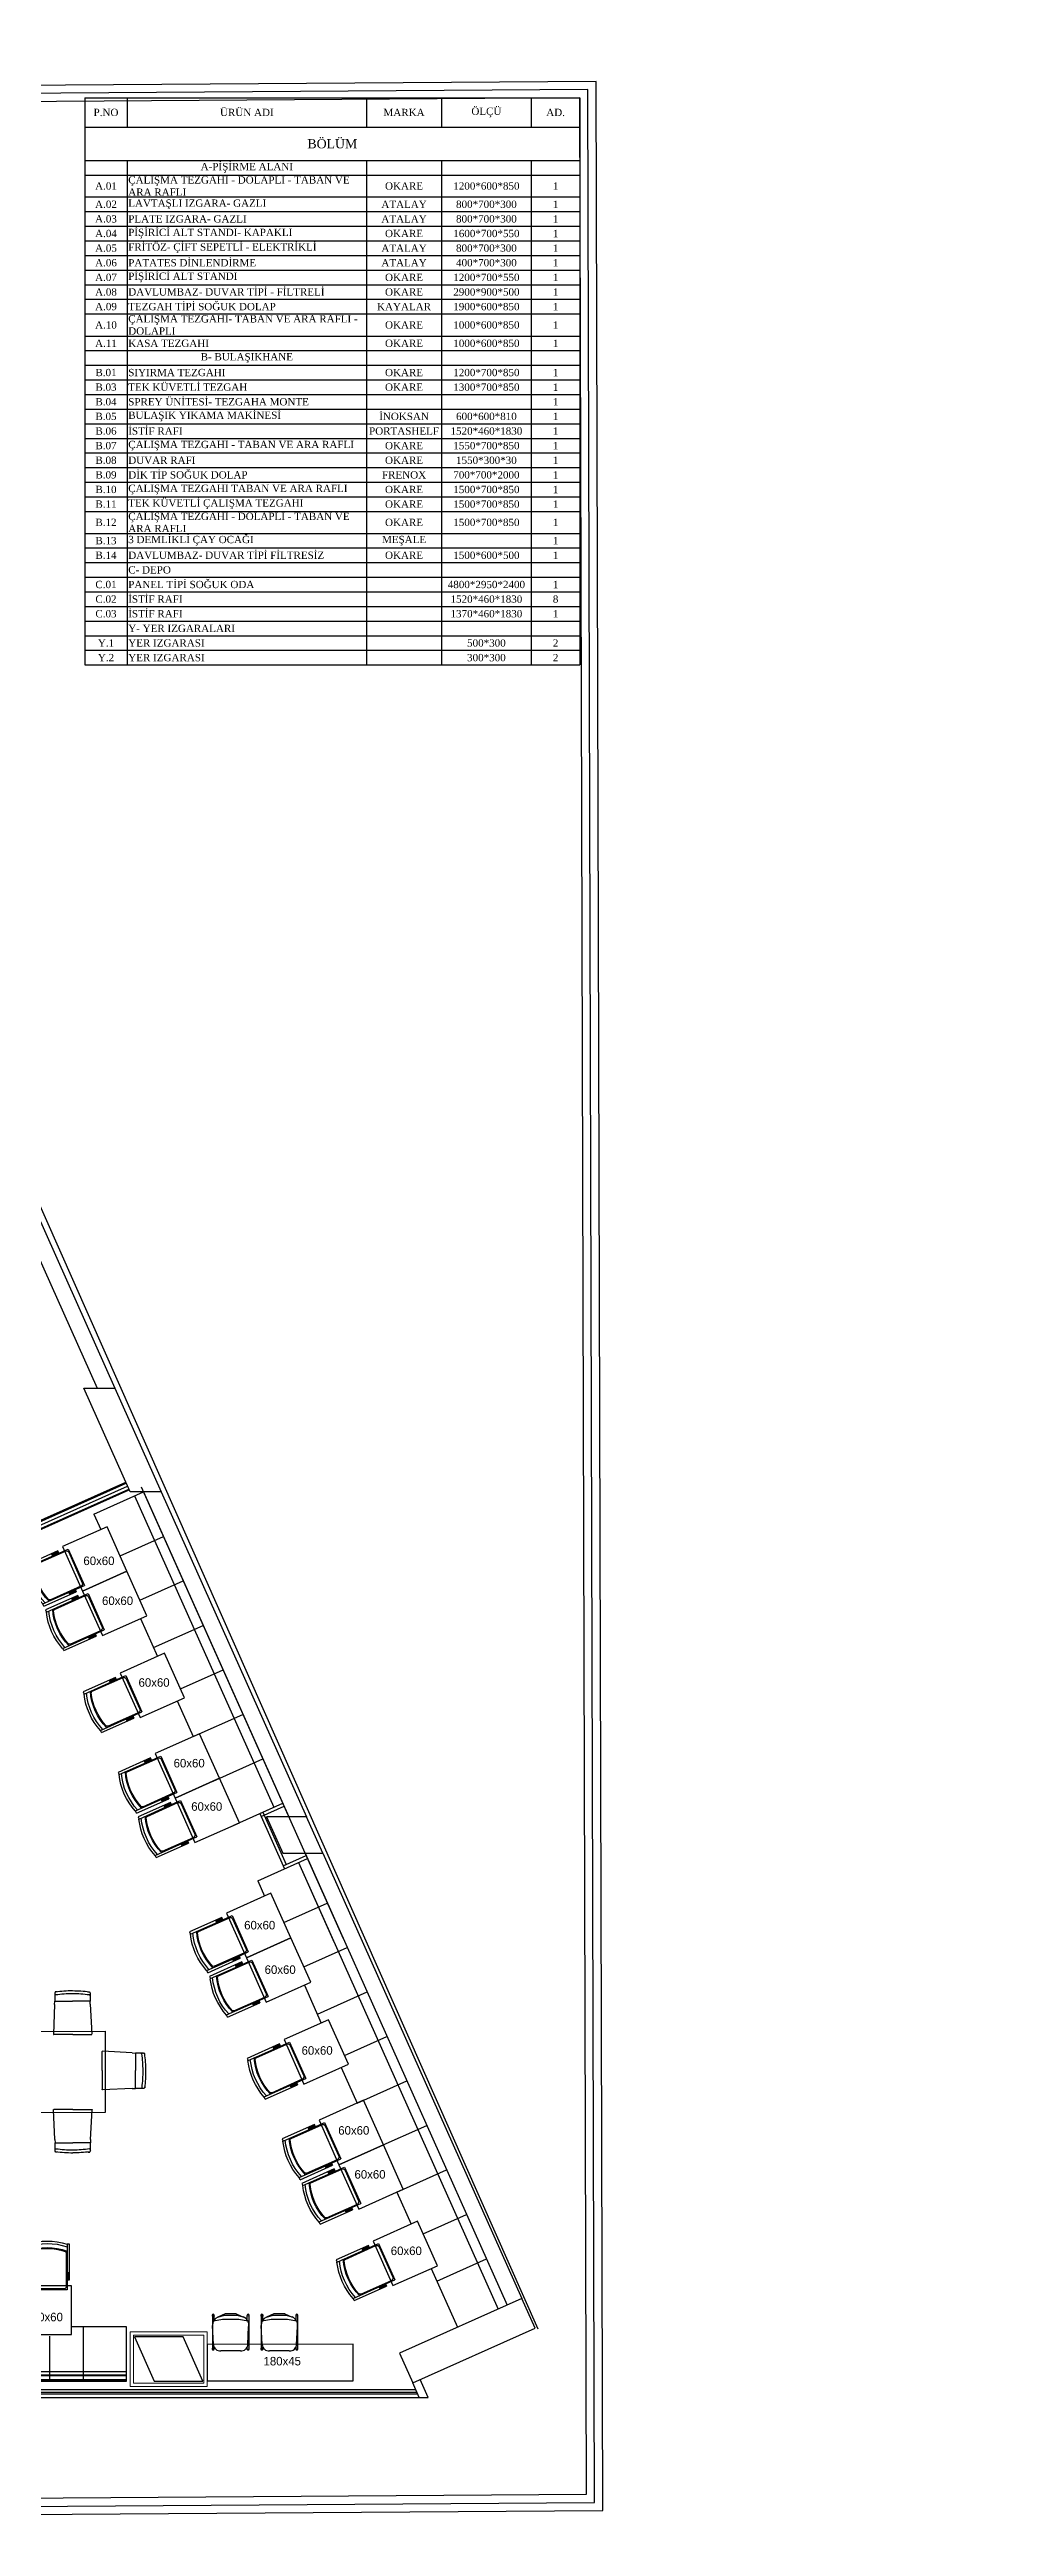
# Model space of a CAD drawing. Header units: millimetres. Extents: x -718 to 7948, y 6082 to 9415.
# Drawn here: x 6789 to 7948, y 6365 to 9415 of the extents above; entities that cross this region are included whole.
import ezdxf

# ---------------------------------------------------------------- set-up
doc = ezdxf.new("R2010")
doc.units = ezdxf.units.MM
for name, color, linetype in [('-DWG_ANA', 7, 'Continuous'), ('DUVAR', 6, 'Continuous'), ('GÖRÜNÜŞ', 253, 'Continuous'), ('kolon', 4, 'Continuous'), ('PENCERE', 1, 'Continuous'), ('ZZCAD_3D_FIG', 7, 'Continuous')]:
    doc.layers.add(name, color=color, linetype=linetype)
doc.layers.add('BYT_ALÇIPAN', color=20, linetype='Continuous', lineweight=13)
doc.layers.add('m_profil', color=145, linetype='Continuous', lineweight=15)
doc.layers.add('TEFRIS', color=7, linetype='Continuous', true_color=0xa77f65)
doc.styles.add('Halil 1', font='times.ttf', dxfattribs={"height": 12})
doc.styles.add('HAYAL KAHVESİ', font='GOTHIC.TTF')

# ---------------------------------------------------------------- blocks, each defined once
blk = doc.blocks.new('sandalye kolcakli')
at = {"layer": 'TEFRIS', "color": 146, "true_color": 0x105689}
for p, q in [((-27.5, 12.4), (-27.5, 56)), ((-27.5, 56), (-24.5, 56)), ((-24.5, 56), (-24.5, 18.3)), ((27.5, 56), (24.5, 56)), ((24.5, 56), (24.5, 18.3)), ((27.5, 56), (27.5, 12.4)), ((-27.5, 21.1), (-24.5, 21.1)), ((-27.5, 20.1), (-24.5, 20.1)), ((-27.5, 18.8), (-24.5, 18.8)), ((-27.5, 17.9), (-24.5, 17.9)), ((-27.5, 17.6), (-24.5, 17.6)), ((-27.5, 17.1), (-24.5, 17.1)), ((-27.5, 16.1), (-24.5, 16.1)), ((-27.5, 14.9), (-24.5, 14.9)), ((-27.5, 14), (-24.5, 14)), ((-27.5, 13.6), (-24.5, 13.6)), ((-27.5, 13.3), (-24.5, 13.3)), ((-27.5, 13), (-24.5, 13)), ((-27.5, 12.8), (-24.5, 12.8)), ((-24.5, 12.4), (-27.5, 12.4)), ((27.5, 21.1), (24.5, 21.1)), ((27.5, 20.1), (24.5, 20.1)), ((27.5, 18.8), (24.5, 18.8)), ((27.5, 17.9), (24.5, 17.9)), ((27.5, 17.6), (24.5, 17.6)), ((27.5, 17.1), (24.5, 17.1)), ((27.5, 16.1), (24.5, 16.1)), ((27.5, 14.9), (24.5, 14.9)), ((27.5, 14), (24.5, 14)), ((27.5, 13.6), (24.5, 13.6)), ((27.5, 13.3), (24.5, 13.3)), ((27.5, 13), (24.5, 13)), ((27.5, 12.8), (24.5, 12.8)), ((24.5, 12.4), (27.5, 12.4))]:
    blk.add_line(p, q, dxfattribs=at)
at = {"layer": 'TEFRIS', "color": 251}
for p, q in [((-23.5, 45.6), (-23.5, 4)), ((23.5, 45.6), (23.5, 4)), ((-20.5, 1), (20.5, 1))]:
    blk.add_line(p, q, dxfattribs=at)
at = {"layer": 'TEFRIS'}
for p, q in [((-24.5, 18.3), (-24.5, 0)), ((-24.5, 0), (24.5, 0)), ((24.5, 18.3), (24.5, 0))]:
    blk.add_line(p, q, dxfattribs=at)
at = {"layer": 'TEFRIS', "color": 146, "true_color": 0x105689}
for radius, start, end in [(79.2, 71.9699, 108.0301), (76.2, 71.2337, 108.7663), (71.2, 69.86, 110.14)]:
    blk.add_arc((0, -19.2), radius, start, end, dxfattribs=at)
at = {"layer": 'TEFRIS', "color": 251}
for centre, radius, start, end in [((-21.7, 45.6), 1.8, 108.5092, 180), ((0, -19.2), 70.2, 71.4908, 108.5092), ((21.7, 45.6), 1.8, 0, 71.4908), ((-20.5, 4), 3, 180, 270), ((20.5, 4), 3, 270, 0)]:
    blk.add_arc(centre, radius, start, end, dxfattribs=at)
blk = doc.blocks.new('sedia-09')
for p, q in [((1, 31.8, 78.4), (5, 41.2, 31.7)), ((1, 31.8), (1, 18.1)), ((47.6, 37.6), (47.6, 12.4)), ((1, 18.1, 78.4), (5, 8.7, 30.1)), ((39.8, 3.3, 41.8), (15.7, 2.1, 30.1))]:
    blk.add_line(p, q)
for points in [[(5, 8.7), (2.6, 17), (2.6, 33), (4.9, 41)], [(3, 48.1), (45.2, 48.1)], [(9.1, 46.1), (3, 46.1)], [(10.1, 46.7), (7.9, 35.3), (7.9, 14.7), (10.1, 3.3)], [(39.8, 46.7), (17, 47.8)], [(45.2, 46.1), (42.8, 46.1)], [(9.1, 3.9), (3, 3.9)], [(3, 1.9), (45.2, 1.9)], [(45.2, 3.9), (42.8, 3.9)]]:
    blk.add_lwpolyline(points)
for centre, radius, start, end in [((3, 47.1), 1.5, 41.8103, 318.1354), ((3, 47.1), 1, 90, 270), ((15.3, 36.7), 11.3, 81.0379, 157.7477), ((39.8, 38.8), 7.95, 351.3205, 89.8959), ((45.2, 47.1), 1.5, 221.8103, 138.1354), ((45.2, 47.1), 1, 270, 90), ((3, 2.9), 1.5, 41.8646, 318.1897), ((3, 2.9), 1, 90, 270), ((15.1, 13.1), 11, 203.2604, 272.8233), ((39.8, 11.2), 7.95, 270.1041, 8.6795), ((45.2, 2.9), 1.5, 221.8646, 138.1897), ((45.2, 2.9), 1, 270, 90)]:
    blk.add_arc(centre, radius, start, end)
blk = doc.blocks.new('MONTE CRİSTO S0 A0')
for p, q in [((-45.9, 37, -0.3), (-47.4, 0.4)), ((-45.9, 37, -0.3), (-45.6, 40.9, -0.3)), ((-45.6, 51, -0.3), (-45.6, 41, -0.3)), ((-45.6, 40.9, -0.3), (-23.6, 40.9)), ((-42.9, 52.4, -0.3), (-45.1, 52.4, -0.3)), ((-45.1, 52.4, -0.3), (-45.1, 51.9, -0.3)), ((-42.8, 52.2, -0.3), (-42.9, 52.4, -0.3)), ((-2.1, 40.9, -0.3), (-23.6, 40.9)), ((-4.8, 52.2, -0.3), (-4.8, 52.4, -0.3)), ((-4.8, 52.4, -0.3), (-2.6, 52.4, -0.3)), ((-2.8, 51.9, -0.3), (-2.6, 51.9, -0.3)), ((-2.6, 52.4, -0.3), (-2.6, 51.9, -0.3)), ((-2.1, 51, -0.3), (-2.1, 41, -0.3)), ((-1.8, 37, -0.3), (-2.1, 40.9, -0.3)), ((-1.8, 37, -0.3), (0.1, 0.4)), ((-23.6, -0.2), (-46.9, -0.2)), ((-46.9, -0.2), (-46.8, -0.2)), ((-46.7, -0.2), (-46.7, -0.2)), ((-23.6, -0.2), (-0.4, -0.2)), ((-0.6, -0.2), (-0.6, -0.2)), ((-0.4, -0.2), (-0.4, -0.2))]:
    blk.add_line(p, q)
at = {"ltscale": 20}
for centre, radius, start, end in [((-44.6, 51, -0.3), 1, 97.0396, 180), ((-44.6, 49.5, -0.3), 1, 180, 276.9821), ((-23.6, -100.4, -0.3), 153.9, 90.0009, 97.8797), ((-23.2, -106.4, -0.3), 156.4, 90.1608, 97.8251), ((-23.6, -94.1, -0.3), 147.5, 81.9515, 89.9988), ((-24, -99.9, -0.3), 149.8, 82.0053, 89.8355), ((-3.1, 49.5, -0.3), 1, 263.0179, 0), ((-3.1, 51, -0.3), 1, 0, 82.9604)]:
    blk.add_arc(centre, radius, start, end, dxfattribs=at)
for centre, start, end in [((-46.1, 41, -0.3), 355.2357, 0), ((-1.6, 41, -0.3), 180, 184.7643), ((-46.9, 0.3), 176.2987, 270), ((-0.4, 0.3), 270, 3.7013)]:
    blk.add_arc(centre, 0.5, start, end)
blk = doc.blocks.new('*T87')
at = {"color": 0, "linetype": 'ByBlock', "lineweight": -2, "transparency": 16777216}
for p, q in [((0, 0), (609.5, 0)), ((0, 0), (0, -698.4)), ((51.9, 0), (51.9, -36.1)), ((346.8, 0), (346.8, -36.1)), ((439.1, 0), (439.1, -36.1)), ((549.7, 0), (549.7, -36.1)), ((609.5, 0), (609.5, -698.4)), ((0, -36.1), (609.5, -36.1)), ((0, -77.2), (609.5, -77.2)), ((51.9, -77.2), (51.9, -698.4)), ((346.8, -77.2), (346.8, -698.4)), ((439.1, -77.2), (439.1, -698.4)), ((549.7, -77.2), (549.7, -698.4)), ((0, -95.2), (609.5, -95.2)), ((0, -122.2), (609.5, -122.2)), ((0, -140.2), (609.5, -140.2)), ((0, -158.2), (609.5, -158.2)), ((0, -176.2), (609.5, -176.2)), ((0, -194.2), (609.5, -194.2)), ((0, -212.2), (609.5, -212.2)), ((0, -230.2), (609.5, -230.2)), ((0, -248.2), (609.5, -248.2)), ((0, -266.2), (609.5, -266.2)), ((0, -293.4), (609.5, -293.4)), ((0, -311.4), (609.5, -311.4)), ((0, -329.4), (609.5, -329.4)), ((0, -347.4), (609.5, -347.4)), ((0, -365.4), (609.5, -365.4)), ((0, -383.4), (609.5, -383.4)), ((0, -401.4), (609.5, -401.4)), ((0, -419.4), (609.5, -419.4)), ((0, -437.4), (609.5, -437.4)), ((0, -455.4), (609.5, -455.4)), ((0, -473.4), (609.5, -473.4)), ((0, -491.4), (609.5, -491.4)), ((0, -509.4), (609.5, -509.4)), ((0, -536.4), (609.5, -536.4)), ((0, -554.4), (609.5, -554.4)), ((0, -572.4), (609.5, -572.4)), ((0, -590.4), (609.5, -590.4)), ((0, -608.4), (609.5, -608.4)), ((0, -626.4), (609.5, -626.4)), ((0, -644.4), (609.5, -644.4)), ((0, -662.4), (609.5, -662.4)), ((0, -680.4), (609.5, -680.4)), ((0, -698.4), (609.5, -698.4))]:
    blk.add_line(p, q, dxfattribs=at)
at = {"color": 0, "transparency": 16777216, "char_height": 9, "style": 'Halil 1'}
for s, insert, width, attachment_point in [('P.NO', (26, -18.1), 29.443, 5), ('ÜRÜN ADI', (199.4, -18.1), 272.357, 5), ('MARKA', (393, -18.1), 69.842, 5), ('ÖLÇÜ', (494.4, -18.1), 88.105, 5), ('AD.', (579.6, -18.1), 37.225, 5), ('{\\H1.25x;BÖLÜM}', (304.7, -56.7), 586.972, 5), ('A-PİŞİRME ALANI', (199.4, -86.2), 291.857, 5), ('A.01', (26, -108.7), 48.943, 5), ('ÇALIŞMA TEZGAHI - DOLAPLI - TABAN VE ARA RAFLI', (53.4, -108.7), 291.857, 4), ('OKARE', (393, -108.7), 89.342, 5), ('1200*600*850', (494.4, -108.7), 107.605, 5), ('1', (579.6, -108.7), 56.725, 5), ('A.02', (26, -131.2), 48.943, 5), ('A.03', (26, -149.2), 48.943, 5), ('LAVTAŞLI IZGARA- GAZLI', (53.4, -131.2), 291.857, 4), ('PLATE IZGARA- GAZLI', (53.4, -149.2), 291.857, 4), ('ATALAY', (393, -131.2), 89.342, 5), ('ATALAY', (393, -149.2), 89.342, 5), ('800*700*300', (494.4, -131.2), 107.605, 5), ('800*700*300', (494.4, -149.2), 107.605, 5), ('1', (579.6, -131.2), 56.725, 5), ('1', (579.6, -149.2), 56.725, 5), ('A.04', (26, -167.2), 48.943, 5), ('A.05', (26, -185.2), 48.943, 5), ('PİŞİRİCİ ALT STANDI- KAPAKLI', (53.4, -167.2), 291.857, 4), ('FRİTÖZ- ÇİFT SEPETLİ - ELEKTRİKLİ', (53.4, -185.2), 291.857, 4), ('ATALAY', (393, -185.2), 89.342, 5), ('OKARE', (393, -167.2), 89.342, 5), ('1600*700*550', (494.4, -167.2), 107.605, 5), ('800*700*300', (494.4, -185.2), 107.605, 5), ('1', (579.6, -167.2), 56.725, 5), ('1', (579.6, -185.2), 56.725, 5), ('A.06', (26, -203.2), 48.943, 5), ('PATATES DİNLENDİRME ', (53.4, -203.2), 291.857, 4), ('PİŞİRİCİ ALT STANDI ', (53.4, -221.2), 291.857, 4), ('ATALAY', (393, -203.2), 89.342, 5), ('400*700*300', (494.4, -203.2), 107.605, 5), ('1', (579.6, -203.2), 56.725, 5), ('A.07', (26, -221.2), 48.943, 5), ('A.08', (26, -239.2), 48.943, 5), ('DAVLUMBAZ- DUVAR TİPİ - FİLTRELİ', (53.4, -239.2), 291.857, 4), ('OKARE', (393, -221.2), 89.342, 5), ('OKARE', (393, -239.2), 89.342, 5), ('2900*900*500', (494.4, -239.2), 107.605, 5), ('1200*700*550', (494.4, -221.2), 107.605, 5), ('1', (579.6, -221.2), 56.725, 5), ('1', (579.6, -239.2), 56.725, 5), ('A.09', (26, -257.2), 48.943, 5), ('TEZGAH TİPİ SOĞUK DOLAP', (53.4, -257.2), 291.857, 4), ('ÇALIŞMA TEZGAHI- TABAN VE ARA RAFLI - DOLAPLI', (53.4, -279.8), 291.857, 4), ('KAYALAR', (393, -257.2), 89.342, 5), ('1900*600*850', (494.4, -257.2), 107.605, 5), ('1', (579.6, -257.2), 56.725, 5), ('A.10', (26, -279.8), 48.943, 5), ('A.11', (26, -302.4), 48.943, 5), ('KASA TEZGAHI ', (53.4, -302.4), 291.857, 4), ('OKARE', (393, -279.8), 89.342, 5), ('OKARE', (393, -302.4), 89.342, 5), ('1000*600*850', (494.4, -279.8), 107.605, 5), ('1000*600*850', (494.4, -302.4), 107.605, 5), ('1', (579.6, -279.8), 56.725, 5), ('1', (579.6, -302.4), 56.725, 5), ('B.01', (26, -338.4), 48.943, 5), ('SIYIRMA TEZGAHI', (53.4, -338.4), 291.857, 4), ('B- BULAŞIKHANE', (199.4, -320.4), 291.857, 5), ('OKARE', (393, -338.4), 89.342, 5), ('1200*700*850', (494.4, -338.4), 107.605, 5), ('1', (579.6, -338.4), 56.725, 5), ('B.03', (26, -356.4), 48.943, 5), ('TEK KÜVETLİ TEZGAH', (53.4, -356.4), 291.857, 4), ('OKARE', (393, -356.4), 89.342, 5), ('1300*700*850', (494.4, -356.4), 107.605, 5), ('1', (579.6, -356.4), 56.725, 5), ('B.04', (26, -374.4), 48.943, 5), ('B.05', (26, -392.4), 48.943, 5), ('BULAŞIK YIKAMA MAKİNESİ', (53.4, -392.4), 291.857, 4), ('SPREY ÜNİTESİ- TEZGAHA MONTE', (53.4, -374.4), 291.857, 4), ('İNOKSAN', (393, -392.4), 89.342, 5), ('600*600*810', (494.4, -392.4), 107.605, 5), ('1', (579.6, -374.4), 56.725, 5), ('1', (579.6, -392.4), 56.725, 5), ('B.06', (26, -410.4), 48.943, 5), ('B.07', (26, -428.4), 48.943, 5), ('İSTİF RAFI', (53.4, -410.4), 291.857, 4), ('ÇALIŞMA TEZGAHI - TABAN VE ARA RAFLI', (53.4, -428.4), 291.857, 4), ('PORTASHELF', (393, -410.4), 89.342, 5), ('OKARE', (393, -428.4), 89.342, 5), ('1520*460*1830', (494.4, -410.4), 107.605, 5), ('1550*700*850', (494.4, -428.4), 107.605, 5), ('1', (579.6, -410.4), 56.725, 5), ('1', (579.6, -428.4), 56.725, 5), ('B.08', (26, -446.4), 48.943, 5), ('DUVAR RAFI', (53.4, -446.4), 291.857, 4), ('DİK TİP SOĞUK DOLAP', (53.4, -464.4), 291.857, 4), ('OKARE', (393, -446.4), 89.342, 5), ('1550*300*30', (494.4, -446.4), 107.605, 5), ('1', (579.6, -446.4), 56.725, 5), ('B.09', (26, -464.4), 48.943, 5), ('B.10', (26, -482.4), 48.943, 5), ('ÇALIŞMA TEZGAHI TABAN VE ARA RAFLI', (53.4, -482.4), 291.857, 4), ('FRENOX', (393, -464.4), 89.342, 5), ('OKARE', (393, -482.4), 89.342, 5), ('700*700*2000', (494.4, -464.4), 107.605, 5), ('1500*700*850', (494.4, -482.4), 107.605, 5), ('1', (579.6, -464.4), 56.725, 5), ('1', (579.6, -482.4), 56.725, 5), ('B.11', (26, -500.4), 48.943, 5), ('B.12', (26, -522.9), 48.943, 5), ('ÇALIŞMA TEZGAHI - DOLAPLI - TABAN VE ARA RAFLI', (53.4, -522.9), 291.857, 4), ('TEK KÜVETLİ ÇALIŞMA TEZGAHI', (53.4, -500.4), 291.857, 4), ('OKARE', (393, -500.4), 89.342, 5), ('OKARE', (393, -522.9), 89.342, 5), ('1500*700*850', (494.4, -500.4), 107.605, 5), ('1500*700*850', (494.4, -522.9), 107.605, 5), ('1', (579.6, -500.4), 56.725, 5), ('1', (579.6, -522.9), 56.725, 5), ('B.13', (26, -545.4), 48.943, 5), ('3 DEMLİKLİ ÇAY OCAĞI', (53.4, -545.4), 291.857, 4), ('MEŞALE', (393, -545.4), 89.342, 5), ('1', (579.6, -545.4), 56.725, 5), ('B.14', (26, -563.4), 48.943, 5), ('DAVLUMBAZ- DUVAR TİPİ FİLTRESİZ', (53.4, -563.4), 291.857, 4), ('C- DEPO', (53.4, -581.4), 291.857, 4), ('OKARE', (393, -563.4), 89.342, 5), ('1500*600*500', (494.4, -563.4), 107.605, 5), ('1', (579.6, -563.4), 56.725, 5), ('C.01', (26, -599.4), 48.943, 5), ('PANEL TİPİ SOĞUK ODA', (53.4, -599.4), 291.857, 4), ('4800*2950*2400', (494.4, -599.4), 107.605, 5), ('1', (579.6, -599.4), 56.725, 5), ('C.02', (26, -617.4), 48.943, 5), ('C.03', (26, -635.4), 48.943, 5), ('İSTİF RAFI', (53.4, -617.4), 291.857, 4), ('İSTİF RAFI', (53.4, -635.4), 291.857, 4), ('1520*460*1830', (494.4, -617.4), 107.605, 5), ('1370*460*1830', (494.4, -635.4), 107.605, 5), ('8', (579.6, -617.4), 56.725, 5), ('1', (579.6, -635.4), 56.725, 5), ('Y.1', (26, -671.4), 48.943, 5), ('Y- YER IZGARALARI', (53.4, -653.4), 291.857, 4), ('YER IZGARASI', (53.4, -671.4), 291.857, 4), ('500*300', (494.4, -671.4), 107.605, 5), ('2', (579.6, -671.4), 56.725, 5), ('Y.2', (26, -689.4), 48.943, 5), ('YER IZGARASI', (53.4, -689.4), 291.857, 4), ('300*300', (494.4, -689.4), 107.605, 5), ('2', (579.6, -689.4), 56.725, 5)]:
    blk.add_mtext(s, dxfattribs=dict(at, insert=insert, width=width, attachment_point=attachment_point))

msp = doc.modelspace()

# ---------------------------------------------------------------- linework, layer by layer
at = {"layer": '-DWG_ANA', "color": 30, "true_color": 0xf26722}
for points in [[(4618.03, 6365.09), (7470.4, 6384.79), (7462.17, 9375.63), (4609.8, 9355.93)], [(4638.03, 6385.09), (7450.4, 6404.79), (7442.17, 9355.63), (4629.8, 9335.93)]]:
    msp.add_lwpolyline(points, close=True, dxfattribs=at)
at = {"layer": '-DWG_ANA', "color": 18, "true_color": 0x000000}
msp.add_lwpolyline([(4628.03, 6375.09), (7460.4, 6394.79), (7452.17, 9365.63), (4619.8, 9345.93)], close=True, dxfattribs=at)
at = {"layer": 'BYT_ALÇIPAN', "lineweight": -3, "ltscale": 0.2}
for p, q in [((6553, 7491.98), (6887.31, 7641.44)), ((6695.57, 7567.11), (6883.06, 7650.93))]:
    msp.add_line(p, q, dxfattribs=at)
at = {"layer": 'DUVAR'}
for p, q in [((6605.61, 8308.3), (6847.72, 7766.74)), ((6623.87, 8316.47), (6869.63, 7766.74)), ((6766.28, 8016.64), (7390.34, 6608.42)), ((6904.86, 7638.93), (7083.68, 7238.93)), ((6926.77, 7638.93), (7105.59, 7238.93)), ((7125.71, 7193.93), (7370.75, 6645.81))]:
    msp.add_line(p, q, dxfattribs=at)
at = {"layer": 'GÖRÜNÜŞ'}
msp.add_line((6623.87, 8316.47), (6869.63, 7766.74), dxfattribs=at)
at = {"layer": 'kolon'}
for points in [[(6888.43, 7638.93), (6831.29, 7766.74), (6869.63, 7766.74), (6926.77, 7638.93), (6888.43, 7638.93)], [(7105.59, 7238.93), (7056.3, 7238.93), (7076.42, 7193.93), (7125.71, 7193.93), (7105.59, 7238.93)]]:
    msp.add_lwpolyline(points, dxfattribs=at)
for points in [[(7387.07, 6609.3), (7370.75, 6645.81), (7220.11, 6578.47), (7236.44, 6541.96)], [(6893.65, 6598.71), (6918.14, 6543.93), (6978.14, 6543.93), (6953.65, 6598.71)]]:
    msp.add_lwpolyline(points, close=True, dxfattribs=at)
at = {"layer": 'm_profil', "lineweight": -3, "ltscale": 0.2}
for p, q in [((6550.34, 7500.87), (6883.55, 7649.84)), ((6551.97, 7497.22), (6885.19, 7646.18)), ((6553.6, 7493.57), (6886.82, 7642.53)), ((7048.01, 7242.9), (7076.26, 7255.53)), ((7048.01, 7242.9), (7078.41, 7174.91)), ((7049.65, 7239.24), (7077.9, 7251.87)), ((7051.67, 7244.53), (7080.43, 7180.2)), ((7076.77, 7178.56), (7105.02, 7191.19))]:
    msp.add_line(p, q, dxfattribs=at)
at = {"layer": 'm_profil', "ltscale": 0.2}
for points in [[(6888.65, 6604.71), (6983.22, 6604.71), (6983.22, 6537.41), (6888.65, 6537.41)], [(6892.65, 6600.71), (6979.22, 6600.71), (6979.22, 6541.41), (6892.65, 6541.41)]]:
    msp.add_lwpolyline(points, close=True, dxfattribs=at)
at = {"layer": 'PENCERE'}
for p, q in [((6201.21, 6533.93), (7240.03, 6533.93)), ((7241.81, 6529.93), (6201.21, 6529.93)), ((7242.71, 6527.93), (6201.21, 6527.93)), ((7244.5, 6523.93), (7236.44, 6541.96)), ((7255.45, 6523.93), (7245.57, 6546.04)), ((6201.21, 6523.93), (7255.45, 6523.93))]:
    msp.add_line(p, q, dxfattribs=at)
at = {"layer": 'TEFRIS', "lineweight": -3, "ltscale": 0.2}
for p, q in [((6843.69, 7611.59), (6904.86, 7638.93)), ((6876.03, 7560.32), (6929.35, 7584.16)), ((6900.52, 7505.55), (6953.84, 7529.38)), ((6917.16, 7447.26), (6978.32, 7474.61)), ((6950.57, 7396.48), (7002.81, 7419.83)), ((6966.13, 7337.71), (7027.3, 7365.05)), ((6990.62, 7282.93), (7051.79, 7310.28)), ((7015.11, 7228.16), (7076.27, 7255.5)), ((7045.49, 7160.2), (7106.66, 7187.54)), ((7077.83, 7108.93), (7131.14, 7132.77)), ((7102.32, 7054.16), (7155.63, 7077.99)), ((7118.95, 6995.87), (7180.12, 7023.21)), ((7152.37, 6945.08), (7204.61, 6968.44)), ((7167.93, 6886.32), (7229.09, 6913.66)), ((7192.42, 6831.54), (7253.58, 6858.89)), ((7216.9, 6776.77), (7278.07, 6804.11)), ((7249.24, 6725.5), (7302.56, 6749.34)), ((7265.88, 6667.22), (7327.05, 6694.56))]:
    msp.add_line(p, q, dxfattribs=at)
at = {"layer": 'TEFRIS'}
for p, q in [((6893.9, 7634.03), (7065.32, 7250.61)), ((6902, 7645.32), (7150.69, 7089.04)), ((6843.69, 7611.59), (6852.19, 7592.57)), ((6901.17, 7483.02), (6922.02, 7436.39)), ((6946.51, 7381.61), (6966.13, 7337.71)), ((7095.7, 7182.64), (7341.53, 6632.75)), ((7095.7, 7182.64), (7139.74, 7084.14)), ((7103.8, 7193.93), (7352.49, 6637.65)), ((7045.49, 7160.2), (7053.99, 7141.18)), ((7102.97, 7031.63), (7123.81, 6985)), ((7148.3, 6930.22), (7167.93, 6886.32)), ((7216.9, 6776.77), (7234.48, 6737.45)), ((7258.97, 6682.68), (7291.32, 6610.31)), ((6884.06, 6543.93), (6261.21, 6543.93))]:
    msp.add_line(p, q, dxfattribs=at)
at = {"layer": 'TEFRIS', "ltscale": 0.2}
for p, q in [((6789.37, 6543.96), (6789.37, 6599.53)), ((6789.37, 6543.96), (6789.37, 6599.53)), ((6789.37, 6543.96), (6789.37, 6599.53)), ((6884.06, 6610.93), (6816.21, 6610.93)), ((6831.21, 6545.93), (6831.21, 6610.93)), ((6884.06, 6543.93), (6884.06, 6610.93)), ((6261.21, 6555.93), (6884.06, 6555.93)), ((6261.21, 6551.93), (6884.06, 6551.93)), ((6261.21, 6550.93), (6884.06, 6550.93)), ((6261.21, 6545.93), (6884.06, 6545.93)), ((6261.21, 6544.93), (6884.06, 6544.93))]:
    msp.add_line(p, q, dxfattribs=at)
at = {"layer": 'TEFRIS', "color": 35}
msp.add_line((6261.21, 6543.93), (6884.06, 6543.93), dxfattribs=at)
at = {"layer": 'TEFRIS', "ltscale": 0.2}
for points in [[(6860.05, 7596.08), (6805.27, 7571.59), (6829.76, 7516.82), (6884.53, 7541.31)], [(6884.53, 7541.31), (6829.76, 7516.82), (6854.25, 7462.04), (6909.02, 7486.53)], [(6930.94, 7440.38), (6876.17, 7415.89), (6900.66, 7361.12), (6955.43, 7385.6)], [(6973.98, 7341.22), (6919.21, 7316.73), (6943.7, 7261.96), (6998.47, 7286.44)], [(6998.47, 7286.44), (6943.7, 7261.96), (6968.18, 7207.18), (7022.96, 7231.67)], [(7061.84, 7144.69), (7007.07, 7120.2), (7031.55, 7065.43), (7086.33, 7089.92)], [(7086.33, 7089.92), (7031.55, 7065.43), (7056.04, 7010.65), (7110.82, 7035.14)], [(7132.74, 6988.99), (7077.96, 6964.5), (7102.45, 6909.72), (7157.23, 6934.21)], [(7175.78, 6889.83), (7121, 6865.34), (7145.49, 6810.57), (7200.27, 6835.05)], [(7200.27, 6835.05), (7145.49, 6810.57), (7169.98, 6755.79), (7224.76, 6780.28)], [(7242.33, 6740.96), (7187.56, 6716.48), (7212.04, 6661.7), (7266.82, 6686.19)], [(6816.21, 6601.5), (6816.21, 6661.5), (6756.21, 6661.5), (6756.21, 6601.5)]]:
    msp.add_lwpolyline(points, close=True, dxfattribs=at)
at = {"layer": 'TEFRIS'}
for points in [[(6657.65, 6974.38), (6857.65, 6974.81), (6857.86, 6874.81), (6657.86, 6874.38)], [(7163.22, 6544.45), (7163.2, 6589.45), (6983.2, 6589.33), (6983.22, 6544.33)]]:
    msp.add_lwpolyline(points, close=True, dxfattribs=at)
at = {"layer": 'ZZCAD_3D_FIG', "color": 0, "invisible_edges": 15}
for points in [[(7317.75, 9361, 765), (7317.75, 9415, 792), (7317.75, 8740, 135)], [(7947.75, 8776, 610.2), (7947.75, 9415, 135), (7947.75, 9361, 765)], [(7317.75, 9361, 765), (7317.75, 8740, 135), (7317.75, 8776, 603)], [(7317.75, 8776, 610.2), (7317.75, 8758, 729), (7317.75, 9361, 765)], [(7947.75, 8776, 610.2), (7947.75, 9361, 765), (7947.75, 8758, 729)], [(7335.75, 9320.5, 405), (7335.75, 8803, 765), (7335.75, 8938, 630)], [(7502.05, 9100, -14.97), (7502.05, 9036.1, -4.35), (7502.05, 9034.3, 7.53)], [(7502.05, 9034.3, 7.53), (7502.05, 9094.6, 11.13), (7502.05, 9100, -14.97)], [(7565.05, 9100, -14.97), (7565.05, 9094.6, 11.13), (7565.05, 9034.3, -0.93)], [(7565.05, 9034.3, -0.93), (7565.05, 9036.1, -4.35), (7565.05, 9100, -14.97)]]:
    msp.add_3dface(points, dxfattribs=at)

# ---------------------------------------------------------------- block references
msp.add_blockref('*T87', (6832.7, 9355.63))
at = {"layer": 'TEFRIS', "xscale": -1}
for name, p, rotation in [('sandalye kolcakli', (6822.08, 7546.25), 114.0623087545287), ('sandalye kolcakli', (6846.57, 7491.47), 114.0623087545287), ('sandalye kolcakli', (6892.98, 7390.54), 114.0623087545287), ('sandalye kolcakli', (6936.02, 7291.38), 114.0623087545287), ('sandalye kolcakli', (6960.5, 7236.61), 114.0623087545287), ('sandalye kolcakli', (7023.88, 7094.86), 114.0623087545287), ('sandalye kolcakli', (7048.36, 7040.08), 114.0623087545287), ('sandalye kolcakli', (7094.77, 6939.15), 114.0623087545287), ('MONTE CRİSTO S0 A0', (6854, 6950.03), 270.1223839049418), ('MONTE CRİSTO S0 A0', (6841.47, 6878.47), 180.1223839049419), ('sandalye kolcakli', (7137.81, 6839.99), 114.0623087545287), ('sandalye kolcakli', (7162.3, 6785.22), 114.0623087545287), ('sandalye kolcakli', (6786.21, 6656.5), 359.9750327391727), ('sandalye kolcakli', (7204.36, 6691.13), 114.0623087545287)]:
    msp.add_blockref(name, p, dxfattribs=dict(at, rotation=rotation))
at = {"layer": 'TEFRIS', "rotation": 0.1223839049418108}
msp.add_blockref('MONTE CRİSTO S0 A0', (6841.27, 6971.08), dxfattribs=at)
at = {"layer": 'TEFRIS', "lineweight": -3, "xscale": 0.972000000067058, "yscale": 0.972000000067058, "zscale": 0.972000000067058, "rotation": 269.9750327391727}
for p in [(6987.92, 6627.81), (7047.92, 6627.81)]:
    msp.add_blockref('sedia-09', p, dxfattribs=at)

# ---------------------------------------------------------------- texts
at = {"layer": 'TEFRIS', "color": 0, "char_height": 10.5, "attachment_point": 1, "rotation": 0.02497, "style": 'HAYAL KAHVESİ'}
for s, insert in [('60x60', (6830.88, 7559.36)), ('60x60', (6853.82, 7510.2)), ('60x60', (6898.78, 7409.53)), ('60x60', (6941.98, 7310.19)), ('60x60', (6963.64, 7256.83)), ('60x60', (7028.83, 7110.73)), ('60x60', (7054.03, 7055.99)), ('60x60', (7099.53, 6956.44)), ('60x60', (7144.68, 6858.01)), ('60x60', (7164.67, 6803.86)), ('60x60', (7209.35, 6709.76)), ('60x60', (6767.39, 6628.21, 0)), ('180x45', (7052.7, 6573.86, 0))]:
    msp.add_mtext_dynamic_manual_height_columns(s, width=56.8314, gutter_width=140, heights=[0], dxfattribs=dict(at, insert=insert))

doc.saveas('drawing.dxf')
